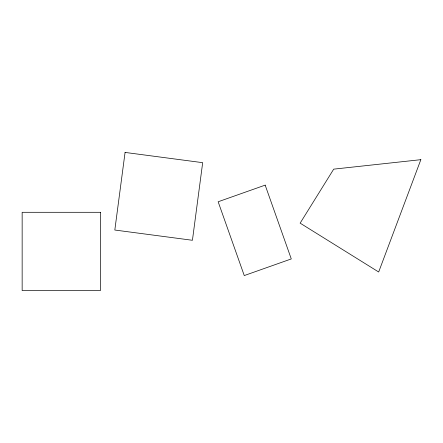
<?xml version="1.0" encoding="UTF-8"?>
<svg xmlns="http://www.w3.org/2000/svg" width="443" height="443" viewBox="0 0 443 443"><rect width="100%" height="100%" fill="white"/><g stroke="black" fill="none" stroke-linecap="round" stroke-linejoin="round"><path stroke-width="0.66" d="M125.07 152.425L114.82 230.033L192.428 240.283L202.678 162.67L125.07 152.425M420.85 159.674L378.676 271.996L300.138 223.15L333.706 169.143L420.85 159.674M265.174 185.13L218.15 201.764L244.259 275.568L291.284 258.933L265.174 185.13M100.434 212.297L22.15 212.297L22.15 290.575L100.434 290.575L100.434 212.297"/></g></svg>
